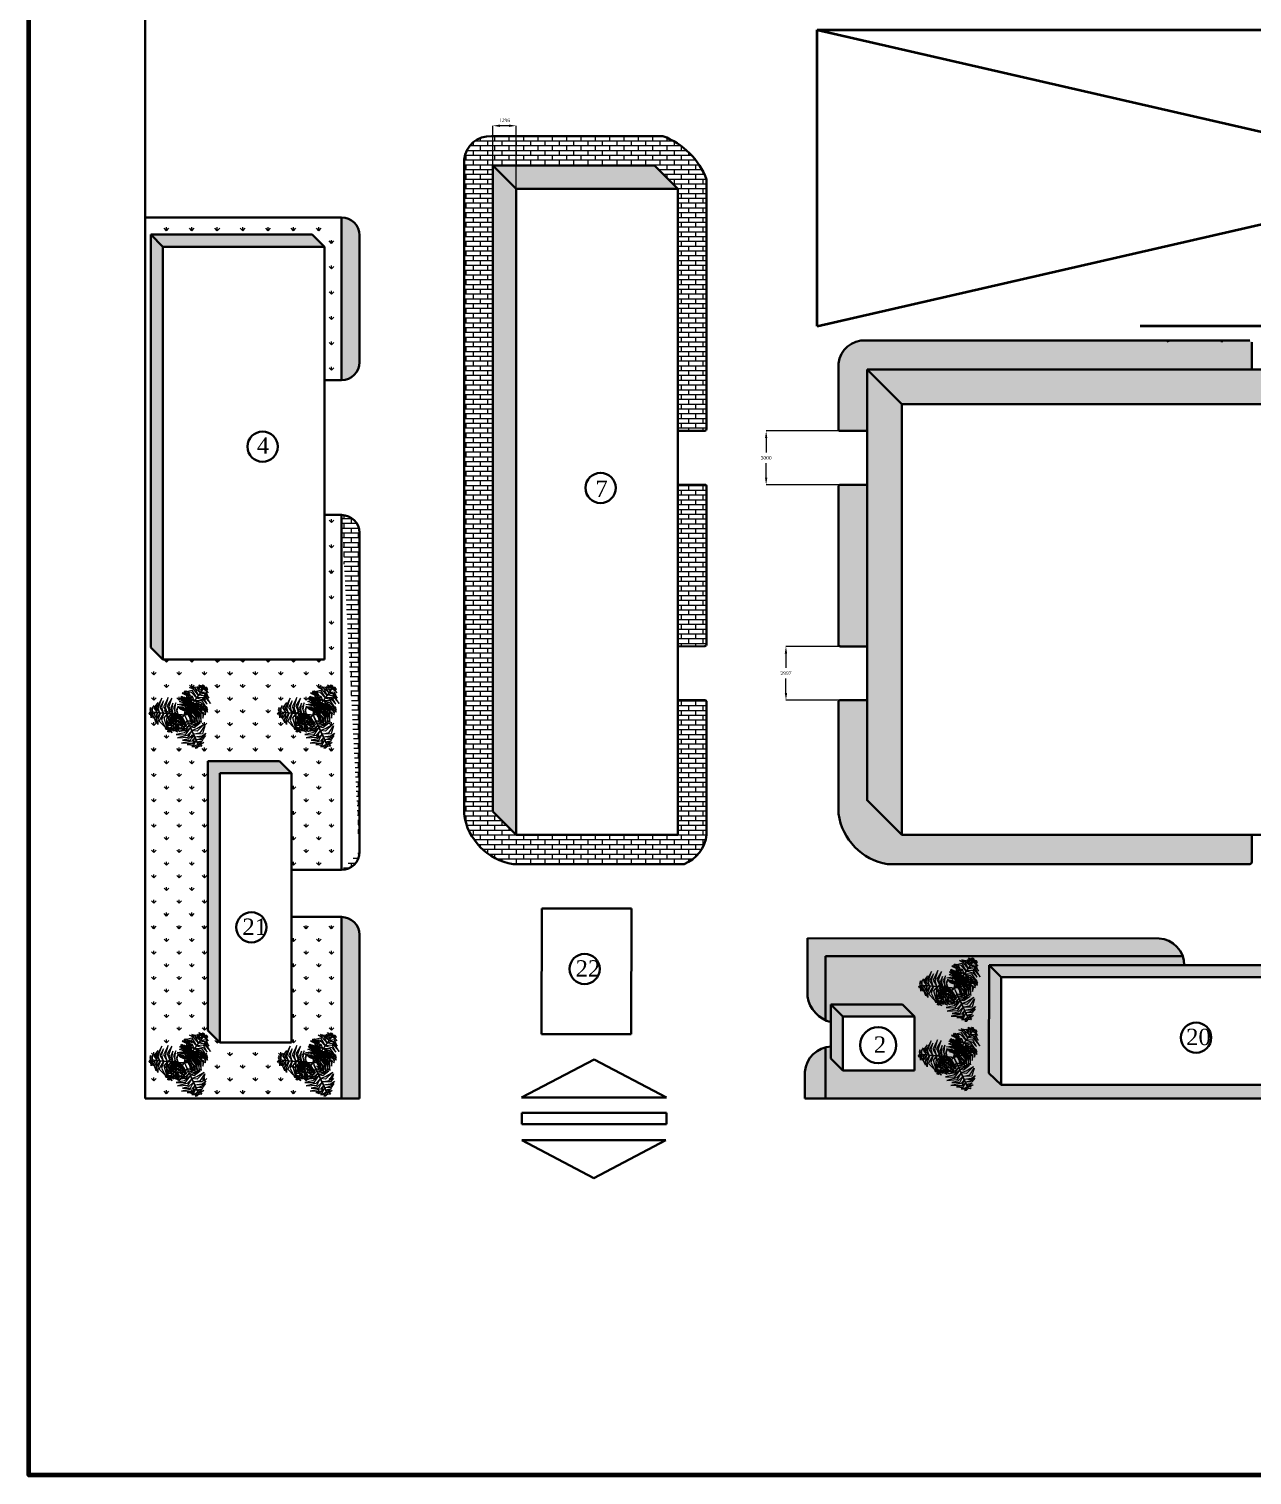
# Model space of a CAD drawing. Header units: inches. Extents: x -4475333 to 345677417, y -211198149 to 2125895.
# Drawn here: x -1637273 to -1569117, y 494714 to 575287 of the extents above; entities that cross this region are included whole.
import ezdxf

# ---------------------------------------------------------------- set-up
doc = ezdxf.new("R2010")
doc.units = ezdxf.units.IN
doc.header["$LTSCALE"] = 150
doc.header["$MEASUREMENT"] = 0
doc.linetypes.add('ACAD_ISO03W100', pattern=[30, 12, -18])
doc.linetypes.add('ACAD_ISO04W100', pattern=[30, 24, -3, 0, -3])
for name, color, linetype, lineweight in [('cb', 1, 'Continuous', 50), ('Duong vien', 7, 'Continuous', 50), ('EEEE', 7, 'Continuous', 0), ('KHUNG BVE', 7, 'Continuous', 0), ('Kich thuoc', 151, 'Continuous', 35), ('nuocthai', 4, 'ACAD_ISO03W100', 30)]:
    doc.layers.add(name, color=color, linetype=linetype, lineweight=lineweight)
doc.layers.add('m', color=3, linetype='Continuous')
doc.layers.add('net lien', color=1, linetype='Continuous')
doc.styles.add('KICHTHUOC', font='times.ttf')
doc.styles.add('NAM', font='arial.ttf', dxfattribs={"height": 200})
doc.styles.get("Standard").update_dxf_attribs({"font": 'times.ttf', "height": 100})
doc.dimstyles.get("Standard").update_dxf_attribs({"dimtxt": 100, "dimasz": 500, "dimexe": 0.18, "dimexo": 0.0625, "dimgap": 20, "dimtad": 1, "dimdec": 0, "dimzin": 0, "dimdsep": 46, "dimtxsty": 'Standard', "dimcen": 0.09, "dimadec": 0, "dimazin": 0, "dimtfac": 1, "dimtdec": 0, "dimtofl": 0, "dimtmove": 0, "dimatfit": 3, "dimfxl": 1, "dimtolj": 1, "dimtzin": 0, "dimlwd": 9, "dimlwe": 9, "dimarcsym": 0})

# ---------------------------------------------------------------- blocks, each defined once
blk = doc.blocks.new('A$C39A4002C')
at = {"color": 7, "lineweight": 5}
for points in [[(715, 893, 91), (679, 900, 81), (659, 912, 73), (693, 914, 79)], [(811, 807, -222), (759, 853, -236), (665, 904, -261), (786, 871, -230)], [(839, 848, -216), (778, 915, -234), (680, 921, -258), (782, 946, -234)], [(718, 914, 84), (688, 930, 72), (704, 937, 73)], [(714, 876, 96), (717, 876, 96), (721, 922, 81), (718, 922, 81)], [(718, 888, 91), (751, 893, 81), (761, 887, 77), (742, 910, 78)], [(862, 880, -212), (804, 952, -229), (753, 979, -242), (817, 968, -226)], [(885, 913, -228), (822, 970, -255), (782, 988, -260), (841, 980, -263)], [(901, 936, -244), (852, 991, -272), (898, 972, -266)], [(922, 966, -276), (884, 991, -289), (866, 1012, -306), (906, 994, -303)], [(867, 886, -212), (924, 877, -221), (1011, 778, -252), (935, 902, -216)], [(868, 888, -211), (871, 888, -211), (916, 952, -257), (913, 952, -257)], [(890, 916, -232), (948, 903, -260), (989, 846, -262), (956, 921, -270)], [(933, 981, -300), (907, 1010, -322), (927, 1007, -328)], [(913, 952, -256), (916, 952, -256), (940, 987, -309), (937, 987, -309)], [(923, 959, -272), (958, 938, -289), (982, 909, -287), (956, 960, -305)], [(934, 982, -302), (979, 954, -323), (965, 975, -327)], [(269, 675, -302), (270, 728, -323), (259, 704, -327)], [(294, 677, -272), (294, 717, -289), (308, 753, -287), (277, 705, -305)], [(348, 670, -232), (329, 726, -260), (359, 791, -262), (310, 724, -270)], [(385, 664, -212), (365, 719, -221), (407, 843, -252), (338, 715, -216)], [(430, 658, -216), (410, 741, -231), (431, 813, -249), (384, 729, -225)], [(475, 658, -222), (454, 733, -235), (488, 854, -265), (430, 736, -233)], [(518, 652, -226), (500, 747, -244), (533, 844, -269), (474, 748, -241)], [(551, 649, -245), (536, 713, -238), (545, 782, -264), (516, 711, -212)], [(582, 644, -283), (568, 700, -277), (580, 787, -309), (554, 730, -265)], [(609, 644, -318), (599, 689, -314), (609, 746, -337), (586, 693, -298)], [(701, 743, 32), (647, 758, 25), (600, 765, 2), (658, 776, 45)], [(696, 701, -21), (660, 712, -16), (604, 729, -32), (643, 721, 3)], [(698, 712, 4), (628, 734, -1), (618, 737, -9), (666, 739, 16)], [(704, 775, 60), (635, 801, 58), (626, 803, 15), (662, 821, 71)], [(706, 800, 82), (638, 831, 84), (629, 834, 71), (641, 844, 96)], [(710, 833, 92), (643, 856, 78), (646, 855, 70), (653, 871, 82)], [(769, 749, -246), (738, 785, -246), (656, 848, -273), (730, 812, -231)], [(752, 723, -284), (726, 758, -280), (666, 807, -297), (740, 767, -259)], [(736, 701, -319), (712, 738, -311), (668, 780, -318), (722, 748, -292)], [(784, 769, -227), (719, 832, -245), (681, 856, -255), (767, 819, -233)], [(697, 705, -2), (700, 705, -2), (710, 807, 88), (707, 807, 88)], [(698, 719, 10), (775, 735, 10), (814, 724, -18), (775, 752, 26)], [(703, 776, 61), (769, 794, 64), (788, 788, 45), (760, 810, 81)], [(703, 747, 34), (763, 765, 39), (822, 753, 7), (765, 781, 53)], [(707, 807, 88), (710, 807, 88), (717, 876, 96), (714, 876, 96)], [(707, 806, 87), (751, 822, 93), (789, 822, 56), (748, 840, 109)], [(710, 664, -376), (713, 664, -376), (781, 761, -228), (778, 761, -228)], [(712, 838, 91), (758, 859, 84), (786, 854, 71), (756, 876, 87)], [(730, 648, -222), (730, 681, -208), (726, 731, -208), (734, 681, -188)], [(738, 650, -184), (737, 683, -174), (730, 745, -183), (742, 680, -152)], [(747, 652, -142), (744, 690, -136), (734, 773, -153), (747, 709, -117)], [(757, 655, -116), (753, 728, -122), (746, 763, -130), (771, 694, -105)], [(751, 726, -283), (806, 709, -277), (875, 656, -309), (839, 707, -265)], [(787, 664, -89), (782, 719, -95), (758, 800, -119), (803, 715, -76)], [(770, 750, -245), (834, 731, -238), (888, 688, -264), (842, 749, -212)], [(818, 672, -61), (818, 746, -63), (773, 803, -106), (833, 762, -50)], [(778, 761, -228), (781, 761, -228), (871, 888, -211), (868, 888, -211)], [(790, 777, -226), (881, 745, -244), (949, 669, -269), (894, 768, -241)], [(816, 811, -222), (892, 792, -235), (980, 702, -265), (906, 812, -233)], [(843, 679, -38), (847, 754, -37), (834, 798, -50), (860, 756, -25)], [(839, 850, -216), (921, 826, -231), (972, 772, -249), (924, 855, -225)], [(875, 688, -29), (872, 758, -42), (859, 789, -50), (890, 754, -39)], [(899, 694, -26), (903, 756, -37), (919, 720, -28)], [(933, 704, -30), (926, 741, -40), (930, 763, -48), (944, 732, -42)], [(953, 709, -37), (958, 742, -48), (970, 731, -48)], [(270, 675, -300), (258, 637, -322), (250, 656, -328)], [(305, 671, -256), (308, 671, -256), (265, 675, -309), (263, 675, -309)], [(288, 673, -276), (286, 626, -289), (276, 601, -306), (272, 644, -303)], [(325, 670, -244), (301, 599, -272), (295, 648, -266)], [(383, 664, -211), (386, 664, -211), (308, 671, -257), (305, 671, -257)], [(353, 667, -228), (335, 583, -255), (340, 540, -260), (316, 595, -263)], [(393, 663, -212), (359, 577, -229), (361, 520, -242), (339, 581, -226)], [(432, 660, -216), (404, 573, -234), (449, 485, -258), (376, 561, -234)], [(538, 650, -228), (541, 650, -228), (386, 664, -211), (383, 664, -211)], [(481, 655, -222), (468, 587, -236), (471, 481, -261), (438, 602, -230)], [(568, 528, -34), (525, 546, -28), (465, 629, -65), (515, 531, -11)], [(543, 507, -29), (495, 523, -36), (471, 574, -50), (485, 510, -34)], [(528, 651, -227), (506, 563, -245), (504, 519, -255), (493, 612, -233)], [(611, 568, -86), (555, 596, -82), (494, 674, -114), (543, 586, -67)], [(592, 547, -60), (530, 579, -56), (495, 626, -76), (527, 560, -40)], [(553, 649, -246), (537, 603, -246), (524, 501, -273), (518, 583, -231)], [(634, 586, -111), (566, 626, -110), (520, 691, -139), (555, 613, -95)], [(656, 639, -376), (659, 639, -376), (541, 650, -228), (538, 650, -228)], [(584, 646, -284), (566, 607, -280), (554, 531, -297), (551, 614, -259)], [(647, 598, -140), (604, 627, -125), (563, 664, -145), (602, 621, -97)], [(655, 603, -182), (617, 628, -169), (565, 675, -193), (596, 640, -152)], [(644, 595, -122), (647, 595, -122), (570, 527, -33), (567, 527, -33)], [(611, 643, -319), (591, 605, -311), (576, 545, -318), (577, 608, -292)], [(592, 549, -61), (625, 482, -63), (690, 452, -106), (618, 462, -50)], [(659, 609, -220), (629, 630, -210), (596, 661, -229), (625, 628, -192)], [(737, 538, -283), (695, 499, -277), (614, 466, -309), (676, 472, -265)], [(616, 570, -89), (645, 523, -95), (702, 460, -119), (625, 517, -76)], [(696, 692, -63), (664, 703, -53), (629, 716, -63), (669, 706, -31)], [(724, 563, -318), (689, 531, -314), (636, 511, -337), (693, 518, -298)], [(639, 591, -116), (675, 527, -122), (697, 499, -130), (644, 550, -105)], [(695, 684, -101), (663, 696, -87), (641, 707, -88), (666, 700, -67)], [(670, 618, -284), (673, 618, -284), (647, 595, -122), (644, 595, -122)], [(647, 598, -142), (666, 565, -136), (713, 496, -153), (673, 547, -117)], [(654, 604, -184), (670, 575, -174), (704, 522, -183), (663, 576, -152)], [(656, 639, -376), (659, 639, -376), (693, 636, -553), (690, 636, -553)], [(660, 610, -222), (675, 580, -208), (701, 537, -208), (671, 578, -188)], [(670, 618, -284), (673, 618, -284), (693, 637, -482), (691, 637, -482)], [(710, 664, -376), (713, 664, -376), (693, 636, -553), (690, 636, -553)], [(704, 605, -376), (707, 605, -376), (693, 636, -553), (690, 636, -553)], [(694, 671, -163), (696, 671, -163), (694, 643, -362), (691, 643, -362)], [(718, 644, -284), (720, 644, -284), (693, 637, -482), (691, 637, -482)], [(694, 693, -61), (714, 699, -48), (784, 700, -72), (737, 705, -31)], [(694, 671, -163), (696, 671, -163), (700, 705, -2), (697, 705, -2)], [(695, 685, -99), (706, 690, -89), (752, 689, -108), (708, 694, -72)], [(697, 702, -20), (723, 709, -5), (778, 709, -24), (720, 715, 23)], [(704, 605, -376), (707, 605, -376), (757, 498, -228), (754, 498, -228)], [(718, 644, -284), (720, 644, -284), (754, 653, -122), (751, 653, -122)], [(723, 564, -319), (767, 566, -311), (826, 583, -318), (771, 552, -292)], [(731, 648, -220), (749, 616, -210), (765, 573, -229), (753, 615, -192)], [(735, 539, -284), (777, 544, -280), (850, 571, -297), (778, 527, -259)], [(737, 702, -318), (782, 688, -314), (825, 652, -337), (791, 698, -298)], [(738, 651, -182), (760, 612, -169), (786, 547, -193), (774, 592, -152)], [(747, 653, -140), (773, 607, -125), (793, 556, -145), (777, 612, -97)], [(748, 511, -246), (795, 520, -246), (890, 560, -273), (822, 514, -231)], [(751, 653, -122), (754, 653, -122), (853, 681, -33), (850, 681, -33)], [(764, 657, -111), (807, 591, -110), (820, 513, -139), (823, 598, -95)], [(792, 663, -86), (830, 613, -82), (851, 516, -114), (846, 617, -67)], [(819, 674, -60), (860, 618, -56), (871, 560, -76), (871, 633, -40)], [(849, 680, -34), (880, 645, -28), (896, 544, -65), (895, 654, -11)], [(850, 681, -32), (853, 681, -32), (919, 699, -25), (916, 699, -25)], [(880, 687, -29), (916, 652, -36), (916, 596, -50), (931, 659, -34)], [(916, 699, -25), (919, 699, -25), (964, 711, -40), (961, 711, -40)], [(929, 699, -30), (946, 670, -40), (946, 640, -44), (958, 685, -43)], [(955, 710, -38), (975, 671, -51), (976, 692, -49)], [(486, 455, -38), (451, 480, -51), (459, 461, -49)], [(504, 475, -30), (477, 494, -40), (463, 521, -44), (472, 475, -43)], [(516, 481, -25), (519, 481, -25), (484, 450, -40), (482, 450, -40)], [(487, 456, -37), (498, 424, -48), (482, 429, -48)], [(503, 469, -30), (525, 439, -40), (532, 417, -48), (506, 439, -42)], [(567, 527, -32), (570, 527, -32), (519, 481, -25), (516, 481, -25)], [(529, 493, -26), (553, 436, -37), (523, 461, -28)], [(548, 509, -29), (581, 448, -42), (607, 426, -50), (564, 443, -39)], [(573, 532, -38), (603, 463, -37), (634, 429, -50), (592, 455, -25)], [(762, 479, -226), (688, 417, -244), (588, 396, -269), (701, 393, -241)], [(779, 439, -222), (724, 383, -235), (602, 352, -265), (734, 361, -233)], [(748, 510, -245), (700, 464, -238), (636, 438, -264), (712, 448, -212)], [(818, 358, -212), (781, 313, -221), (652, 288, -252), (798, 291, -216)], [(801, 400, -216), (739, 341, -231), (666, 324, -249), (762, 324, -225)], [(754, 498, -228), (757, 498, -228), (822, 356, -211), (819, 356, -211)], [(758, 489, -227), (845, 514, -245), (885, 534, -255), (810, 478, -233)], [(778, 446, -222), (843, 468, -236), (934, 524, -261), (845, 435, -230)], [(798, 401, -216), (888, 420, -234), (941, 503, -258), (912, 402, -234)], [(815, 366, -212), (907, 380, -229), (955, 410, -242), (913, 360, -226)], [(832, 329, -228), (913, 355, -255), (948, 381, -260), (912, 333, -263)], [(832, 323, -232), (792, 279, -260), (722, 272, -262), (804, 263, -270)], [(853, 273, -272), (818, 253, -289), (780, 247, -287), (837, 244, -305)], [(819, 356, -211), (822, 356, -211), (855, 285, -257), (852, 285, -257)], [(867, 252, -302), (821, 227, -323), (846, 229, -327)], [(843, 303, -244), (917, 319, -272), (877, 288, -266)], [(852, 285, -256), (855, 285, -256), (873, 247, -309), (870, 247, -309)], [(859, 270, -276), (901, 291, -289), (927, 296, -306), (892, 270, -303)], [(867, 253, -300), (905, 261, -322), (893, 245, -328)]]:
    blk.add_3dface(points, dxfattribs=at)
blk = doc.blocks.new('*D262')
at = {"layer": 'Defpoints', "color": 0, "lineweight": 0, "transparency": 16777216}
for p in [(-1611418, 569892), (-1611418, 566386), (-1610122, 566386)]:
    blk.add_point(p, dxfattribs=at)
at = {"layer": 'KHUNG BVE', "color": 0, "lineweight": 9, "transparency": 16777216}
for p, q in [((-1611418, 566386), (-1611418, 569892)), ((-1610522, 569892), (-1611018, 569892)), ((-1610122, 566386), (-1610122, 569892))]:
    blk.add_line(p, q, dxfattribs=at)
at = {"layer": 'KHUNG BVE', "color": 0, "lineweight": 0, "transparency": 16777216}
for points in [[(-1611018, 569959), (-1611018, 569826), (-1611418, 569892)], [(-1610522, 569959), (-1610522, 569826), (-1610122, 569892)]]:
    blk.add_solid(points, dxfattribs=at)
at = {"layer": 'KHUNG BVE', "color": 0, "lineweight": 0, "transparency": 16777216, "insert": (-1610770, 570194), "char_height": 200, "attachment_point": 5, "style": 'KICHTHUOC'}
blk.add_mtext('\\A1;1296', dxfattribs=at)
blk = doc.blocks.new('*D265')
at = {"layer": 'Defpoints', "color": 0, "lineweight": 0, "transparency": 16777216}
for p in [(-1590556, 552886), (-1596193, 549886), (-1590556, 549886)]:
    blk.add_point(p, dxfattribs=at)
at = {"layer": 'KHUNG BVE', "color": 0, "lineweight": 9, "transparency": 16777216}
for p, q in [((-1590556, 552886), (-1596193, 552886)), ((-1596193, 552486), (-1596193, 551688)), ((-1596193, 550286), (-1596193, 551085)), ((-1590556, 549886), (-1596193, 549886))]:
    blk.add_line(p, q, dxfattribs=at)
at = {"layer": 'KHUNG BVE', "color": 0, "lineweight": 0, "transparency": 16777216}
for points in [[(-1596259, 552486), (-1596126, 552486), (-1596193, 552886)], [(-1596259, 550286), (-1596126, 550286), (-1596193, 549886)]]:
    blk.add_solid(points, dxfattribs=at)
at = {"layer": 'KHUNG BVE', "color": 0, "lineweight": 0, "transparency": 16777216, "insert": (-1596193, 551386), "char_height": 200, "attachment_point": 5, "style": 'KICHTHUOC'}
blk.add_mtext('\\A1;3000', dxfattribs=at)
blk = doc.blocks.new('*D266')
at = {"layer": 'Defpoints', "color": 0, "lineweight": 0, "transparency": 16777216}
for p in [(-1590556, 540886), (-1595090, 537889), (-1590556, 537889)]:
    blk.add_point(p, dxfattribs=at)
at = {"layer": 'KHUNG BVE', "color": 0, "lineweight": 9, "transparency": 16777216}
for p, q in [((-1590556, 540886), (-1595090, 540886)), ((-1595090, 540486), (-1595090, 539690)), ((-1595090, 538289), (-1595090, 539086)), ((-1590556, 537889), (-1595090, 537889))]:
    blk.add_line(p, q, dxfattribs=at)
at = {"layer": 'KHUNG BVE', "color": 0, "lineweight": 0, "transparency": 16777216}
for points in [[(-1595156, 540486), (-1595023, 540486), (-1595090, 540886)], [(-1595156, 538289), (-1595023, 538289), (-1595090, 537889)]]:
    blk.add_solid(points, dxfattribs=at)
at = {"layer": 'KHUNG BVE', "color": 0, "lineweight": 0, "transparency": 16777216, "insert": (-1595090, 539388), "char_height": 200, "attachment_point": 5, "style": 'KICHTHUOC'}
blk.add_mtext('\\A1;2997', dxfattribs=at)

msp = doc.modelspace()

# ---------------------------------------------------------------- hatches: boundary and pattern name
at = {"layer": 'Duong vien', "linetype": 'Continuous', "lineweight": 9, "ltscale": 10}
h = msp.add_hatch(color=1, dxfattribs=at)
h.paths.add_polyline_path([(-1610121.9, 566386.3), (-1611418.1, 567682.4), (-1611418.1, 531682.4), (-1610121.9, 530386.3)])
h.paths.add_polyline_path([(-1602418.1, 567682.4), (-1611418.1, 567682.4), (-1610121.9, 566386.3), (-1601121.9, 566386.3)])
h = msp.add_hatch(color=1, dxfattribs=at)
h.paths.add_polyline_path([(-1629810, 563151.5), (-1630482.4, 563823.8), (-1630482.4, 540823.8), (-1629810, 540151.5)])
h.paths.add_polyline_path([(-1621482.4, 563823.8), (-1630482.4, 563823.8), (-1629810, 563151.5), (-1620810, 563151.5)])
for points in [[(-1622635.5, 533817.5), (-1626635.5, 533817.5), (-1627307.9, 534489.9), (-1623307.9, 534489.9)], [(-1626635.5, 533817.5), (-1626635.5, 518817.5), (-1627307.9, 519489.9), (-1627307.9, 534489.9)], [(-1583100.2, 522447.9), (-1583099.2, 516448.9), (-1583772.6, 517120.2), (-1583771.6, 523119.3)], [(-1591918.1, 520258.1), (-1587918.1, 520258.1), (-1588590.5, 520930.5), (-1592590.5, 520930.5)], [(-1591918.1, 517258.1), (-1591918.1, 520258.1), (-1592590.5, 520930.5), (-1592590.5, 517930.5)]]:
    msp.add_hatch(color=1, dxfattribs=at).paths.add_polyline_path(points)
at = {"layer": 'KHUNG BVE', "linetype": 'Continuous', "lineweight": 9, "ltscale": 10}
h = msp.add_hatch(dxfattribs=at)
h.set_pattern_fill('GRASS', color=256, scale=1000, style=0)
h.set_pattern_definition([(90, (-6287869.84, -919464.7), (-707.10678, 707.10678), [187.5, -1226.71356]), (45, (-6287869.8, -919464.7), (-707.10678, 707.10678), [187.5, -812.5]), (135, (-6287869.8, -919464.7), (-707.10678, -707.10678), [187.5, -812.5])])
h.paths.add_polyline_path([(-1518871.4, 588957.5), (-1506871.4, 588957.5), (-1506871.4, 582957.5), (-1514065.9, 582957.5), (-1514065.9, 581572.5), (-1510634.5, 581572.5), (-1510634.5, 572960.3), (-1509676, 572960.3), (-1509676, 574924.9), (-1503676, 574924.9), (-1502379.8, 573628.8), (-1502379.8, 567628.8), (-1508379.8, 567628.8), (-1509676, 568924.9), (-1509676, 570673.2), (-1510634.5, 570673.2), (-1510634.5, 562683.6), (-1509676, 562683.6), (-1509676, 563794.6), (-1505676, 563794.6), (-1505003.6, 563122.2), (-1505003.6, 560122.2), (-1509003.6, 560122.2), (-1509676, 560794.6), (-1509676, 561398.8), (-1510634.5, 561398.8), (-1510634.5, 550555.9), (-1509676, 550555.9), (-1509665.1, 556580.6), (-1500665.1, 556580.6), (-1499368.9, 555284.5), (-1499368.9, 527284.5), (-1508368.9, 527284.5), (-1509665.1, 528580.6), (-1509665.1, 534779.8), (-1510622.7, 534779.8), (-1510623.5, 515688.8), (-1498804.2, 515688.8), (-1498804.2, 590688.8), (-1630804.2, 590688.8), (-1630804.2, 576346.6), (-1618780.8, 576346.6), (-1618780.8, 577174.6), (-1628039.4, 577174.6), (-1629335, 578470), (-1629335, 590470), (-1612335, 590470), (-1611039.4, 589174.6), (-1611039.4, 581572.5), (-1602114, 581572.5), (-1602114, 582914), (-1605114, 582914), (-1606410.2, 584210.1), (-1606410.2, 590210.1), (-1597410.2, 590271.5), (-1596114, 588975.4), (-1596114, 582914), (-1599114, 582914), (-1599114, 581572.5), (-1590623.9, 581572.5), (-1590623.9, 583000.9), (-1591623.9, 583000.9), (-1592296.3, 583673.3), (-1592296.3, 587673.3), (-1588296.3, 587673.3), (-1587623.9, 587000.9), (-1587623.9, 583000.9), (-1588623.9, 583000.9), (-1588623.9, 581572.5), (-1581556.7, 581572.5), (-1581556.7, 582957.5), (-1583556.7, 582957.5), (-1584852.9, 584253.6), (-1584852.9, 590253.6), (-1578852.9, 590253.6), (-1577556.7, 588957.5), (-1577556.7, 582957.5), (-1579556.7, 582957.5), (-1579556.7, 581572.5), (-1572257.3, 581572.5), (-1572257.3, 584392.9), (-1574143.2, 586197.5, -1.0800973), (-1571399.1, 589091.5), (-1569479.1, 587171.7, -0.2483349), (-1568603.7, 585517.8, -0.1506824), (-1568951.1, 584391.5), (-1568951.1, 581572.5), (-1560055.6, 581572.5), (-1560055.6, 583028.5), (-1563555.6, 583028.5), (-1564851.8, 584324.6), (-1564851.8, 590324.6), (-1554616.4, 590324.6), (-1553320.2, 589028.5), (-1553320.2, 583028.5), (-1557055.6, 583028.5), (-1557055.6, 581572.5), (-1544632.6, 581572.5), (-1544632.6, 583343.6), (-1549132.6, 583343.6), (-1549805.1, 584016), (-1549805.1, 590016), (-1537805.1, 590016), (-1537132.6, 589343.6), (-1537132.6, 583343.6), (-1541632.6, 583343.6), (-1541632.6, 581572.5), (-1529711, 581572.5), (-1529711, 582957.5), (-1533211, 582957.5), (-1533883.5, 583629.8), (-1533883.5, 587629.8), (-1523883.5, 587629.8), (-1523211, 586957.5), (-1523211, 582957.5), (-1526711, 582957.5), (-1526711, 581572.5), (-1517355.4, 581572.5), (-1517355.4, 582957.5), (-1518871.4, 582957.5)])
h = msp.add_hatch(dxfattribs=at)
h.set_pattern_fill('AR-BRSTD', color=256, scale=100, style=0)
h.set_pattern_definition([(0, (-5892504.36, -920464.67), (0, 266.7), []), (90, (-5892504.36, -920464.67), (-400, 266.7), [266.7, -266.7])])
h.paths.add_polyline_path([(-1601943.5, 569311.6), (-1611497.7, 569312.1, 0.3971043), (-1613028.6, 568020.5), (-1613028.6, 531550.7, 0.3300206), (-1610296.5, 528757.2), (-1600770, 528757.1, 0.2835156), (-1599513.7, 530388.5), (-1599513.7, 536263.6), (-1599515.8, 537791.9, 0.414876), (-1599616.2, 537891.8), (-1601121.9, 537886.3), (-1601121.9, 530386.3), (-1610121.9, 530386.3), (-1611418.1, 531682.4), (-1611418.1, 567682.4), (-1602418.1, 567682.4), (-1601121.9, 566386.3), (-1601121.9, 552886.3), (-1599607.3, 552898.5, 0.4120521), (-1599508.1, 552998.6), (-1599513.7, 566895, 0.2170098)])
h.paths.add_polyline_path([(-1599515.1, 549792, 0.4145153), (-1599615.5, 549891.8), (-1601121.9, 549886.3), (-1601121.9, 540886.3), (-1599607.6, 540898.5, 0.4126123), (-1599508.4, 540998.8)], flags=17)
h = msp.add_hatch(dxfattribs=at)
h.set_pattern_fill('GRASS', color=256, scale=1000, style=0)
h.set_pattern_definition([(90, (-5971241.24, -919464.7), (-707.10678, 707.10678), [187.5, -1226.71356]), (45, (-5971241.2, -919464.7), (-707.10678, 707.10678), [187.5, -812.5]), (135, (-5971241.2, -919464.7), (-707.10678, -707.10678), [187.5, -812.5])])
h.paths.add_polyline_path([(-1619851.6, 548205.7), (-1620810, 548205.7), (-1620810, 540151.5), (-1629810, 540151.5), (-1630482.4, 540823.8), (-1630482.4, 563823.8), (-1621482.4, 563823.8), (-1620810, 563151.5), (-1620793.5, 555713.6), (-1619851.6, 555713.6), (-1619851.6, 564786.8), (-1630804.2, 564786.8), (-1630804.2, 515688.8), (-1619851.6, 515688.8), (-1619851.6, 525807.9), (-1622635.5, 525807.9), (-1622635.5, 518817.5), (-1626635.5, 518817.5), (-1627307.9, 519489.9), (-1627307.9, 534489.9), (-1623307.9, 534489.9), (-1622635.5, 533817.5), (-1622635.5, 528428.7), (-1619851.6, 528443)])
h = msp.add_hatch(dxfattribs=at)
h.set_pattern_fill('AR-BRSTD', color=256, scale=100, style=0)
h.set_pattern_definition([(0, (-5971241.24, -919464.67), (0, 266.7), []), (90, (-5971241.24, -919464.67), (-400, 266.7), [266.7, -266.7])])
h.paths.add_polyline_path([(-1618851.6, 563786.8, 0.4142136), (-1619851.6, 564786.8), (-1619851.6, 555713.6, 0.4142136), (-1618851.6, 556713.6)])
h.paths.add_polyline_path([(-1618851.6, 524807.9, 0.4142136), (-1619851.6, 525807.9), (-1619851.6, 515688.8), (-1618851.6, 515688.8)])
h = msp.add_hatch(dxfattribs=at)
h.set_pattern_fill('AR-BRSTD', color=256, scale=100, style=0)
h.set_pattern_definition([(0, (-5159502.55, -703492.14), (0, 266.7), []), (90, (-5159502.55, -703492.14), (-400, 266.7), [266.7, -266.7])])
h.paths.add_polyline_path([(-1523453.5, 557935.3), (-1548035.9, 557935.5, 0.4142345), (-1548135.9, 557835.5), (-1548135.8, 556306), (-1524555.8, 556306), (-1522635.8, 554386.2), (-1522635.8, 552886.2), (-1521121, 552898.5, 0.4120811), (-1521021.8, 552998.6), (-1521023.7, 555518.6, 0.2170098)])
h.paths.add_polyline_path([(-1551136, 557835.5, 0.4141972), (-1551236, 557935.5), (-1566035.9, 557935.5, 0.4274498), (-1566135.8, 557831), (-1566135.8, 556306), (-1551136, 556306)])
h.paths.add_polyline_path([(-1569136, 557835.7, 0.4141944), (-1569236, 557935.7), (-1590635.5, 557935.8, 0.3971043), (-1592166.3, 556644.2), (-1592166.3, 552984.6, 0.4093703), (-1592066.3, 552886.2), (-1590555.8, 552886.2), (-1590555.8, 556306), (-1569135.8, 556306)])
h.paths.add_polyline_path([(-1590555.8, 549886.2), (-1592064.5, 549886.2, 0.4144692), (-1592164.5, 549786.2), (-1592166.3, 540986.2, 0.4142144), (-1592066.3, 540886.2), (-1590555.8, 540886.2)])
h.paths.add_polyline_path([(-1590555.8, 537886.2), (-1592064.5, 537886.2, 0.4145646), (-1592164.5, 537786.1), (-1592158, 531550.6, 0.3300206), (-1589426, 528757.2), (-1569235.7, 528757.1, 0.4142309), (-1569135.7, 528857.1), (-1569135.8, 530386.2), (-1588635.8, 530386.2), (-1590555.8, 532306)])
h.paths.add_polyline_path([(-1545135.8, 530386.2), (-1566135.8, 530386.2), (-1566135.7, 528853.4, 0.4142451), (-1566035.7, 528753.4), (-1545235.7, 528754.2, 0.4141787), (-1545135.7, 528854.2)])
h = msp.add_hatch(dxfattribs=at)
h.set_pattern_fill('AR-BRSTD', color=256, scale=100, style=0)
h.set_pattern_definition([(0, (-5960880.06, -919464.67), (0, 266.7), []), (90, (-5960880.06, -919464.67), (-400, 266.7), [266.7, -266.7])])
h.paths.add_polyline_path([(-1592892.6, 523620.2), (-1593892.6, 523620.2), (-1593892.6, 521380.6, 0.2501924), (-1592892.6, 520057.6)])
h.paths.add_polyline_path([(-1574301.1, 524615.2), (-1593892.6, 524620.2), (-1593892.6, 523620.2), (-1592892.6, 523620.2), (-1572981.7, 523620.2, 0.2989397)])
h.paths.add_polyline_path([(-1539605.1, 524620.2), (-1566543.6, 524620.2, 0.2999), (-1567864.7, 523620.2), (-1538168.2, 523620.2, 0.1601224)])
h.paths.add_polyline_path([(-1592892.6, 518543.3, 0.3256736), (-1594029.2, 517180.6), (-1594029.2, 515688.8), (-1592892.6, 515688.8)])
h.paths.add_polyline_path([(-1522631.5, 524616.3), (-1531871.6, 524616.3, 0.184603), (-1533275.7, 523622), (-1523631.5, 523620.2), (-1523631.5, 515688.8), (-1522631.5, 515688.8)])
h = msp.add_hatch(dxfattribs=at)
h.set_pattern_fill('GRASS', color=256, scale=1000, style=0)
h.set_pattern_definition([(90, (-5960880.06, -919464.7), (-707.10678, 707.10678), [187.5, -1226.71356]), (45, (-5960880.1, -919464.7), (-707.10678, 707.10678), [187.5, -812.5]), (135, (-5960880.1, -919464.7), (-707.10678, -707.10678), [187.5, -812.5])])
h.paths.add_polyline_path([(-1583770.7, 523120.2), (-1572893.7, 523120.2, 0.0849163), (-1572981.7, 523620.2), (-1592892.6, 523620.2), (-1592892.6, 520057.6, 0.0456191), (-1592590.5, 519950.1), (-1592590.5, 520930.5), (-1588590.5, 520930.5), (-1587918.1, 520258.1), (-1587918.1, 517258.1), (-1591918.1, 517258.1), (-1592590.5, 517930.5), (-1592590.5, 518587.2, 0.0507808), (-1592892.6, 518543.3), (-1592892.6, 515688.8), (-1523631.5, 515688.8), (-1523631.5, 523620.2), (-1533275.7, 523622), (-1533275.7, 523138.2), (-1525681.3, 523138.2), (-1524721.3, 522178.3), (-1524721.3, 516448.9), (-1554721.3, 516448.9), (-1555681.3, 517408.8), (-1555681.3, 523138.2), (-1538168.2, 523138.2), (-1538168.2, 523620.2), (-1567864.7, 523620.2, 0.0848649), (-1567951, 523120.2), (-1560770.7, 523120.2), (-1560099.2, 522448.9), (-1560099.2, 516448.9), (-1583099.2, 516448.9), (-1583792.4, 517113.9)])
h.paths.add_polyline_path([(-1585712, 521841.4), (-1585699.3, 521841.4), (-1585696, 521844.4), (-1585708.8, 521844.4)], flags=16)
h.paths.add_polyline_path([(-1584933.6, 519118.2), (-1584920.8, 519118.2), (-1584920.4, 519118.8), (-1584933.1, 519118.8)], flags=16)
h.paths.add_polyline_path([(-1585721.1, 517985.1), (-1585717.8, 517988.1), (-1585730.6, 517988.1), (-1585733.9, 517985.1)], flags=16)
h.paths.add_polyline_path([(-1557745.4, 521841.4), (-1557732.6, 521841.4), (-1557729.4, 521844.4), (-1557742.1, 521844.4)], flags=16)
h.paths.add_polyline_path([(-1557677.5, 518755.1), (-1557677.5, 518755.1), (-1557690.2, 518755.1), (-1557690.2, 518755.1)], flags=16)
h.paths.add_polyline_path([(-1557767.2, 517985.1), (-1557754.4, 517985.1), (-1557751.2, 517988.1), (-1557763.9, 517988.1)], flags=16)
at = {"layer": 'Kich thuoc', "linetype": 'Continuous', "lineweight": 9, "ltscale": 10}
h = msp.add_hatch(dxfattribs=at)
h.set_pattern_fill('AR-BRSTD', color=0, scale=100, style=0)
h.set_pattern_definition([(0, (-5816906.05, -696143.2), (0, 266.7), []), (90, (-5816906.05, -696143.2), (-400, 266.7), [266.7, -266.7])])
edge = h.paths.add_edge_path()
edge.add_arc((-1619851.6, 529428.7), 1000, 270, 360)
edge.add_line((-1619851.6, 528443), (-1619851.6, 548205.7))
edge.add_line((-1618851.6, 529428.7), (-1618851.6, 547205.7))
edge.add_arc((-1619851.6, 547205.7), 1000, 0, 90)
at = {"layer": 'net lien', "linetype": 'Continuous', "lineweight": 9, "ltscale": 10}
h = msp.add_hatch(color=256, dxfattribs=at)
h.paths.add_polyline_path([(-1569135.8, 556306), (-1590555.8, 556306), (-1588635.8, 554386.2), (-1569135.8, 554386.2)])
h.paths.add_polyline_path([(-1551135.8, 556306), (-1566135.8, 556306), (-1566135.8, 554386.2), (-1551135.8, 554386.2)])
h.paths.add_polyline_path([(-1566135.8, 556306), (-1569135.8, 556306), (-1569135.8, 554386.2), (-1566135.8, 554386.2)])
h.paths.add_polyline_path([(-1548135.8, 556306), (-1551135.8, 556306), (-1551135.8, 554386.2), (-1548135.8, 554386.2)])
h.paths.add_polyline_path([(-1524555.8, 556306), (-1548135.8, 556306), (-1548135.8, 554386.2), (-1522635.8, 554386.2)])
for points in [[(-1588635.8, 554386.2), (-1590555.8, 556306), (-1590555.8, 532306), (-1588635.8, 530386.2), (-1588635.8, 548386.2)], [(-1588635.8, 548386.2), (-1588635.8, 554386.2), (-1590555.8, 556306), (-1590555.8, 552886.2), (-1589935.5, 552886.2), (-1589935.5, 549886.2), (-1590555.8, 549886.2), (-1590555.8, 540886.2), (-1588635.8, 540886.2)]]:
    msp.add_hatch(color=256, dxfattribs=at).paths.add_polyline_path(points)
h = msp.add_hatch(dxfattribs=at)
h.set_pattern_fill('ANSI31', color=256, scale=10)
h.set_pattern_definition([(45, (-1578508.282, 522619.4076), (-0.88388348, 0.88388348), [])])
h.paths.add_polyline_path([(-1560770.7, 523120.2), (-1583770.7, 523120.2), (-1583099.2, 522448.9), (-1560099.2, 522448.9)])

# ---------------------------------------------------------------- linework, layer by layer
at = {"lineweight": 35}
for p, q in [((-1620810, 555713.6), (-1619851.6, 555713.6)), ((-1620810, 555713.6), (-1619851.6, 555713.6)), ((-1620810, 548205.7), (-1619851.6, 548205.7)), ((-1619851.6, 528443), (-1619851.6, 548205.7)), ((-1618851.6, 529428.7), (-1618851.6, 547205.7)), ((-1593892.6, 524620.2), (-1593892.6, 523620.2)), ((-1592892.6, 518543.3), (-1592892.6, 515688.8))]:
    msp.add_line(p, q, dxfattribs=at)
for centre, start, end in [((-1619851.6, 563786.8), 0, 90), ((-1619851.6, 556713.6), 270, 0), ((-1619851.6, 547205.7), 0, 90), ((-1619851.6, 529428.7), 270, 0), ((-1619851.6, 524807.9), 0, 90)]:
    msp.add_arc(centre, 1000, start, end, dxfattribs=at)
at = {"layer": 'Duong vien', "linetype": 'Continuous', "lineweight": 35, "ltscale": 10}
for p, q in [((-1620183.9, 555713.6), (-1620810, 555713.6)), ((-1599607.3, 552898.5), (-1601122.2, 552886.3)), ((-1599615.5, 549891.8), (-1601122.2, 549886.3)), ((-1590555.8, 549886.2), (-1592064.5, 549886.2)), ((-1599607.6, 540898.5), (-1601122.3, 540886.3)), ((-1599616.2, 537891.8), (-1601121.9, 537886.3)), ((-1590555.8, 537888.9), (-1592064.5, 537888.9)), ((-1623307.9, 534489.9), (-1627307.9, 534489.9)), ((-1627307.9, 534489.9), (-1627307.9, 519489.9)), ((-1622635.5, 533817.5), (-1626635.5, 533817.5)), ((-1626635.5, 533817.5), (-1626635.5, 518817.5)), ((-1622635.5, 533817.5), (-1622635.5, 518817.5)), ((-1592590.5, 520930.5), (-1588590.5, 520930.5)), ((-1592590.5, 517930.5), (-1592590.5, 520930.5)), ((-1591918.1, 520258.1), (-1587918.1, 520258.1)), ((-1591918.1, 517258.1), (-1591918.1, 520258.1)), ((-1587918.1, 520258.1), (-1587918.1, 517258.1))]:
    msp.add_line(p, q, dxfattribs=at)
at = {"layer": 'EEEE', "color": 1, "linetype": 'Continuous', "lineweight": 70, "ltscale": 10}
msp.add_lwpolyline([(-1464172.9, 494713.5), (-1637272.9, 494713.5), (-1637272.9, 617863.5), (-1464172.9, 617863.5), (-1464172.9, 494713.5)], close=True, dxfattribs=at)
at = {"layer": 'KHUNG BVE', "linetype": 'Continuous', "lineweight": 35, "ltscale": 10}
for p, q in [((-1630804.2, 590688.8), (-1630804.2, 515688.8)), ((-1601943.5, 569311.6), (-1611497.7, 569312.1)), ((-1613028.6, 568020.5), (-1613028.6, 531550.7)), ((-1611418.1, 567682.4), (-1610121.9, 566386.3)), ((-1611418.1, 567682.4), (-1602418.1, 567682.4)), ((-1611418.1, 567682.4), (-1611418.1, 531682.4)), ((-1602418.1, 567682.4), (-1601121.9, 566386.3)), ((-1599508.1, 552998.6), (-1599513.7, 566895)), ((-1601121.9, 566386.3), (-1610121.9, 566386.3)), ((-1610121.9, 566386.3), (-1610121.9, 530386.3)), ((-1601121.9, 557386.3), (-1601121.9, 566386.3)), ((-1601121.9, 530386.3), (-1601121.9, 566386.3)), ((-1630804.2, 564786.8), (-1619851.6, 564786.8)), ((-1630804.2, 564786.8), (-1630804.2, 515688.8)), ((-1619851.6, 564786.8), (-1619851.6, 555713.6)), ((-1629810, 563151.5), (-1630482.4, 563823.8)), ((-1630482.4, 563823.8), (-1621482.4, 563823.8)), ((-1630482.4, 563823.8), (-1630482.4, 540823.8)), ((-1620810, 563151.5), (-1621482.4, 563823.8)), ((-1618851.6, 556713.6), (-1618851.6, 563786.8)), ((-1629810, 563151.5), (-1620810, 563151.5)), ((-1629810, 540151.5), (-1629810, 563151.5)), ((-1620810, 563151.5), (-1620810, 540151.5)), ((-1620810, 555713.6), (-1620810, 563151.5)), ((-1620793.5, 555713.9), (-1620810, 563151.5)), ((-1611418.1, 531682.4), (-1611418.1, 558682.4)), ((-1590635.5, 557935.8), (-1569235.9, 557935.7)), ((-1569136, 557835.7), (-1569135.8, 556306)), ((-1569136, 557835.7), (-1569135.8, 556306)), ((-1601121.9, 557386.3), (-1601121.9, 530386.3)), ((-1592166.3, 552984.6), (-1592166.3, 556644.2)), ((-1588635.8, 554386.2), (-1590555.8, 556306)), ((-1590555.8, 556306), (-1590555.8, 532306)), ((-1590555.8, 556306), (-1524555.8, 556306)), ((-1590555.8, 552886.2), (-1590555.8, 556306)), ((-1590555.8, 556306), (-1569135.8, 556306)), ((-1569135.8, 556306), (-1590555.8, 556306)), ((-1590555.8, 556306), (-1590555.8, 552886.2)), ((-1588635.8, 554386.2), (-1522635.8, 554386.2)), ((-1588635.8, 530386.2), (-1588635.8, 554386.2)), ((-1599607.3, 552898.5), (-1601122.2, 552886.3)), ((-1590555.8, 552886.2), (-1592066.3, 552886.2)), ((-1599508.4, 540998.8), (-1599515.1, 549792)), ((-1592166.3, 540988.9), (-1592164.5, 549788.8)), ((-1590555.8, 549886.2), (-1590555.8, 540886.2)), ((-1620810, 548205.7), (-1620810, 540151.5)), ((-1620810, 540151.5), (-1620810, 548205.7)), ((-1620810, 548205.7), (-1619851.6, 548205.7)), ((-1619851.6, 528428.7), (-1619851.6, 548205.7)), ((-1619851.6, 548205.7), (-1619851.6, 528443)), ((-1588635.8, 530386.2), (-1588635.8, 548386.2)), ((-1629810, 540151.5), (-1630482.4, 540823.8)), ((-1601122.3, 540886.3), (-1599607.6, 540898.5)), ((-1590555.8, 540886.2), (-1592066.3, 540886.2)), ((-1629810, 540151.5), (-1620810, 540151.5)), ((-1601121.9, 537886.3), (-1599616.2, 537891.8)), ((-1599616.2, 537891.8), (-1601121.9, 537886.3)), ((-1599515.8, 537791.9), (-1599513.7, 536263.6)), ((-1592164.5, 537788.8), (-1592158, 531553.2)), ((-1590555.8, 537888.9), (-1590555.8, 532308.7)), ((-1599513.7, 536263.6), (-1599513.7, 530388.5)), ((-1623307.9, 534489.9), (-1627307.9, 534489.9)), ((-1627307.9, 534489.9), (-1627307.9, 519489.9)), ((-1622635.5, 533817.5), (-1623307.9, 534489.9)), ((-1622635.5, 533817.5), (-1623307.9, 534489.9)), ((-1622635.5, 528428.7), (-1622635.5, 533817.5)), ((-1622635.5, 528428.7), (-1622635.5, 533817.5)), ((-1590555.8, 532308.7), (-1588635.8, 530388.9)), ((-1590555.8, 532308.7), (-1588635.8, 530388.9)), ((-1611418.1, 531682.4), (-1610121.9, 530386.3)), ((-1601121.9, 530386.3), (-1610121.9, 530386.3)), ((-1602136, 530386.3), (-1608136, 530386.3)), ((-1522635.8, 530386.2), (-1588635.8, 530386.2)), ((-1545135.8, 530386.2), (-1588635.8, 530386.2)), ((-1569135.8, 530386.2), (-1588635.8, 530386.2)), ((-1569135.8, 530386.2), (-1569135.7, 528857.1)), ((-1610296.5, 528757.2), (-1600770, 528757.1)), ((-1569235.7, 528759.7), (-1589425.9, 528759.8)), ((-1619851.6, 528443), (-1622635.5, 528428.7)), ((-1619851.6, 528428.7), (-1622635.5, 528428.7)), ((-1608711.3, 519284.3), (-1608700.6, 526284.3)), ((-1608700.6, 526284.3), (-1603700.6, 526272.3)), ((-1603700.6, 526272.3), (-1603711.3, 519272.4)), ((-1622635.5, 525807.9), (-1619851.6, 525807.9)), ((-1622635.5, 525807.9), (-1622635.5, 518817.5)), ((-1622635.5, 525807.9), (-1619851.6, 525807.9)), ((-1622635.5, 518817.5), (-1622635.5, 525807.9)), ((-1622635.5, 525807.9), (-1619851.6, 525807.9)), ((-1619851.6, 515688.8), (-1619851.6, 525807.9)), ((-1619851.6, 525807.9), (-1619851.6, 515688.8)), ((-1618851.6, 515688.8), (-1618851.6, 524807.9)), ((-1574301.1, 524615.2), (-1593892.6, 524620.2)), ((-1593892.6, 521380.6), (-1593892.6, 524620.2)), ((-1592892.6, 523620.2), (-1572981.7, 523620.2)), ((-1592892.6, 520057.6), (-1592892.6, 523620.2)), ((-1583770.7, 523120.2), (-1583792.4, 517113.9)), ((-1583099.2, 522448.9), (-1583770.7, 523120.2)), ((-1560770.7, 523120.2), (-1583770.7, 523120.2)), ((-1572893.7, 523120.2), (-1583770.7, 523120.2)), ((-1560099.2, 522448.9), (-1583099.2, 522448.9)), ((-1583099.2, 522448.9), (-1583099.2, 516448.9)), ((-1591918.1, 520258.1), (-1592590.5, 520930.5)), ((-1588590.5, 520930.5), (-1592590.5, 520930.5)), ((-1592590.5, 520930.5), (-1592590.5, 519950.1)), ((-1587918.1, 520258.1), (-1588590.5, 520930.5)), ((-1587918.1, 520258.1), (-1588590.5, 520930.5)), ((-1587918.1, 517258.1), (-1587918.1, 520258.1)), ((-1626635.5, 518817.5), (-1627307.9, 519489.9)), ((-1627307.9, 519489.9), (-1626635.5, 518817.5)), ((-1603711.3, 519272.4), (-1608711.3, 519284.3)), ((-1622635.5, 518817.5), (-1626635.5, 518817.5)), ((-1626635.5, 518817.5), (-1622635.5, 518817.5)), ((-1592892.6, 515688.8), (-1592892.6, 518543.3)), ((-1592590.5, 518587.2), (-1592590.5, 517930.5)), ((-1591918.1, 517258.1), (-1592590.5, 517930.5)), ((-1592590.5, 517930.5), (-1591918.1, 517258.1)), ((-1594029.2, 517180.6), (-1594029.2, 515688.8)), ((-1591918.1, 517258.1), (-1587918.1, 517258.1)), ((-1591918.1, 517258.1), (-1587918.1, 517258.1)), ((-1583792.4, 517113.9), (-1583099.2, 516448.9)), ((-1618851.6, 515688.8), (-1630804.2, 515688.8)), ((-1594029.2, 515688.8), (-1592892.6, 515688.8)), ((-1523631.5, 515688.8), (-1592892.6, 515688.8)), ((-1583099.2, 516448.9), (-1560099.2, 516448.9)), ((-1583099.2, 516448.9), (-1560099.2, 516448.9))]:
    msp.add_line(p, q, dxfattribs=at)
for centre, radius, start, end in [((-1611578.3, 567854.6), 1459.8, 86.837943, 173.470899), ((-1603381.5, 565435.9), 4133.9, 20.667642, 69.643252), ((-1590716, 556478.2), 1459.8, 86.837943, 173.470899), ((-1573901, 557835.7), 100, 0.003928, 89.999496), ((-1570701, 557835.5), 100, 89.999496, 180.003791), ((-1599608.1, 552998.5), 100, 270.463054, 0.03991), ((-1592066.3, 552986.2), 100, 179.999834, 269.999997), ((-1599615.1, 549791.8), 100, 0.149639, 90.208653), ((-1592064.5, 549786.2), 100, 90, 180.05001), ((-1599608.4, 540998.5), 100, 270.463054, 0.149639), ((-1592066.3, 540988.9), 100, 179.999834, 269.999997), ((-1599615.8, 537791.8), 100, 0.07884, 90.208653), ((-1592064.5, 537788.9), 100, 90, 180.05001), ((-1609776.9, 531998.2), 3282.3, 187.835904, 260.89173), ((-1588906.3, 532000.7), 3282.3, 187.835904, 260.89173), ((-1601464.8, 530591.6), 1961.6, 290.74166, 354.05711), ((-1569235.7, 528859.7), 100, 269.998769, 0.003928), ((-1574399.2, 523113), 1505.4, 0.085623, 86.264689), ((-1592153.3, 521655.8), 1760.9, 188.990588, 256.120979), ((-1592525.8, 517081.9), 1506.7, 91.701581, 176.246296)]:
    msp.add_arc(centre, radius, start, end, dxfattribs=at)
at = {"layer": 'm', "color": 2, "lineweight": 35}
for p, q in [((-1609818, 515745.7), (-1605782.6, 517871.1)), ((-1601747.2, 515745.7), (-1605782.6, 517871.1)), ((-1609818, 515745.7), (-1601747.2, 515745.7)), ((-1609806.1, 514905.2), (-1601747.2, 514905.2)), ((-1609806.1, 514256.3), (-1601747.2, 514256.3)), ((-1609804.5, 513377.6), (-1605791.7, 511250.2)), ((-1601778.3, 513376.7), (-1609804.5, 513377.6)), ((-1601778.3, 513376.7), (-1605791.7, 511250.2))]:
    msp.add_line(p, q, dxfattribs=at)
at = {"layer": 'm', "color": 2, "linetype": 'ACAD_ISO04W100', "lineweight": 35, "ltscale": 500}
for p, q in [((-1609806.1, 514905.2), (-1609806.1, 514256.3)), ((-1601747.2, 514905.2), (-1601747.2, 514256.3))]:
    msp.add_line(p, q, dxfattribs=at)
at = {"layer": 'm', "color": 11, "lineweight": 35}
for centre, radius in [((-1624253.3, 552012.2), 841.2), ((-1605419.7, 549713.7), 841.2), ((-1624876.2, 525234), 841.2), ((-1606310, 522910.6), 841.2), ((-1572236.4, 519087.5), 841.2), ((-1589950.6, 518666.6), 1009.4)]:
    msp.add_circle(centre, radius, dxfattribs=at)
at = {"layer": 'nuocthai', "color": 6, "lineweight": 40, "ltscale": 30}
for p, q in [((-1593348.4, 558726.9), (-1593348.4, 575226.9)), ((-1593348.4, 575226.9), (-1521348.4, 575226.9)), ((-1593348.4, 575226.9), (-1521348.4, 558726.9)), ((-1593348.4, 558726.9), (-1521348.4, 575226.9)), ((-1521348.4, 558726.9), (-1593348.4, 558726.9))]:
    msp.add_line(p, q, dxfattribs=at)

# ---------------------------------------------------------------- block references
at = {"lineweight": 35, "xscale": 4.500000039115548, "yscale": 4.500000048428774, "zscale": 4.5}
for p in [(-1631705.6, 534197.1, 1031.6), (-1624541.8, 534197.1, 1031.6), (-1588816.7, 518978.5, 270.4), (-1631705.6, 514811, 1031.6), (-1624541.8, 514811, 1031.6), (-1588838.5, 515122.2, 271.7)]:
    msp.add_blockref('A$C39A4002C', p, dxfattribs=at)

# ---------------------------------------------------------------- texts
at = {"layer": 'cb', "color": 4, "lineweight": 35, "char_height": 911.25, "width": 1306.675, "attachment_point": 1, "style": 'NAM'}
for s, insert in [('{\\fTimes New Roman|b0|i0|c0|p18;4}', (-1624574.9, 552529.1)), ('{\\fTimes New Roman|b0|i0|c0|p18;7}', (-1605707.8, 550121.6)), ('{\\fTimes New Roman|b0|i0|c0|p18;21}', (-1625379, 525720.7)), ('{\\fTimes New Roman|b0|i0|c0|p18;22}', (-1606812.8, 523397.3)), ('{\\fTimes New Roman|b0|i0|c0|p18;2}', (-1590195.4, 519154.1)), ('{\\fTimes New Roman|b0|i0|c0|p18;20}', (-1572791.1, 519579.4))]:
    msp.add_mtext(s, dxfattribs=dict(at, insert=insert))

# ---------------------------------------------------------------- dimensions: what is measured, and where the dimension line sits
at = {"layer": 'KHUNG BVE', "lineweight": 0}
dim = msp.add_linear_dim(base=(-1611418.1, 569892.2), p1=(-1610121.9, 566386.3), p2=(-1611418.1, 566386.3), dimstyle='Standard', override={"dimtxt": 200, "dimasz": 400, "dimgap": 200, "dimtih": 1, "dimtoh": 1, "dimtxsty": 'KICHTHUOC'}, dxfattribs=at)
dim.commit()
dim.dimension.update_dxf_attribs({"geometry": '*D262', "text_midpoint": (-1610770, 570194.2)})
for base, p1, p2, picture, middle in [((-1596192.8, 549886.2), (-1590555.8, 552886.2), (-1590555.8, 549886.2), '*D265', (-1596192.8, 551386.2)), ((-1595089.7, 537888.9), (-1590555.8, 540886.2), (-1590555.8, 537888.9), '*D266', (-1595089.7, 539387.6))]:
    dim = msp.add_linear_dim(base=base, p1=p1, p2=p2, angle=90, dimstyle='Standard', override={"dimtxt": 200, "dimasz": 400, "dimgap": 200, "dimtih": 1, "dimtoh": 1, "dimtxsty": 'KICHTHUOC'}, dxfattribs=at)
    dim.commit()
    dim.dimension.update_dxf_attribs({"geometry": picture, "text_midpoint": middle})

doc.saveas('drawing.dxf')
